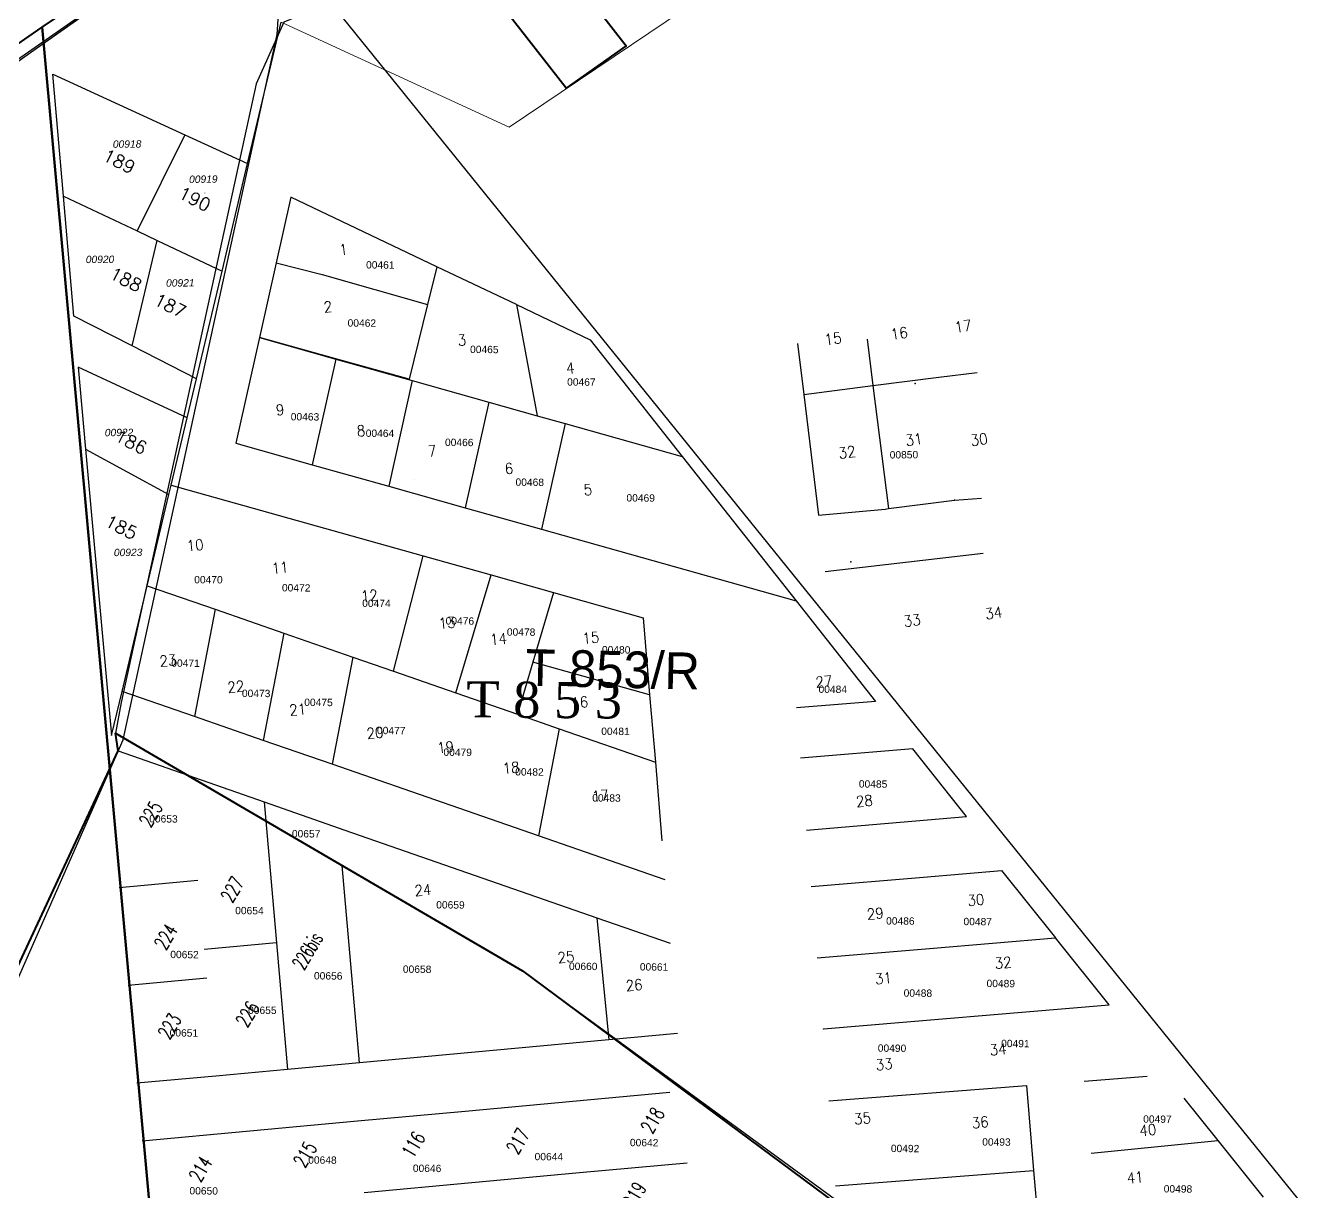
# Model space of a CAD drawing. Header units: metres. Extents: x 0 to 1324930, y 0 to 1631912.
# Drawn here: x 253236.5 to 253410.3, y 1630385.5 to 1630544.4 of the extents above; entities that cross this region are included whole.
import ezdxf
from ezdxf.enums import TextEntityAlignment as Align

# ---------------------------------------------------------------- set-up
doc = ezdxf.new("R2010")
doc.units = ezdxf.units.M
doc.header["$MEASUREMENT"] = 0
for name, color, linetype, lineweight in [('11', 7, 'Continuous', 0), ('ASSIETTE IMMAT', 7, 'Continuous', 0), ('Lotissement 849', 7, 'Continuous', 0), ('TF', 7, 'Continuous', 0), ('TITRE FONCIER', 7, 'Continuous', 0), ('TopoAlt', 3, 'Continuous', 0), ('TopoMat', 4, 'Continuous', 0)]:
    doc.layers.add(name, color=color, linetype=linetype, lineweight=lineweight)
for name, color, linetype in [('A_revoir_niveau_0', 7, 'Continuous'), ('limites_parcelles', 7, 'Continuous'), ('limites_sections', 7, 'Continuous'), ('limites_tf', 7, 'Continuous'), ('numero_lot', 7, 'Continuous'), ('numero_parcelle', 7, 'Continuous'), ('toponymie', 7, 'Continuous')]:
    doc.layers.add(name, color=color, linetype=linetype)
doc.styles.add('Annotative', font='romans.shx')
doc.styles.get("Standard").update_dxf_attribs({"font": 'txt.shx'})
doc.styles.add('Style-Arial', font='arial.ttf')
doc.styles.add('Style-Arial IF', font='')
doc.styles.add('Style-FANCY', font='times.ttf')
doc.styles.add('Style-STANDARD', font='STANDARD.shx')
doc.styles.get('Style-Arial IF').set_extended_font_data('Arial', italic=True)

# ---------------------------------------------------------------- blocks, each defined once
blk = doc.blocks.new('TCPOINT_125')
at = {"color": 0}
blk.add_point((0, 0), dxfattribs=at)
at = {"layer": 'TopoAlt'}
blk.add_attdef('ALT', text='', height=0.0015, dxfattribs=at).set_placement((0.0005, -0.0005), align=Align.TOP_LEFT)
at = {"layer": 'TopoMat'}
blk.add_attdef('MAT', (0.0005, 0.0005), '', height=0.0015, dxfattribs=at)

msp = doc.modelspace()

# ---------------------------------------------------------------- linework, layer by layer
at = {"layer": 'A_revoir_niveau_0', "color": 0, "lineweight": 0}
for p, q in [((253272.2872, 1630565.48791, -1.032), (253091.05051, 1630437.54992, -1.032)), ((253221.60181, 1630529.70825, -1.032), (253255.06205, 1630553.3284, -1.032)), ((253302.46104, 1630530.54483, -1.032), (253335.30682, 1630552.71812, -1.032)), ((253271.38061, 1630544.88892, -1.032), (253302.46104, 1630530.54483, -1.032))]:
    msp.add_line(p, q, dxfattribs=at)
at = {"layer": 'A_revoir_niveau_0', "color": 0, "lineweight": 30}
msp.add_line((253272.2872, 1630565.48791, -1.032), (253221.60181, 1630529.70825, -1.032), dxfattribs=at)
at = {"layer": 'ASSIETTE IMMAT', "color": 2, "linetype": 'Continuous', "lineweight": 40}
msp.add_polyline3d([(253214.44124, 1630371.06528, -0.62094), (253249.1608, 1630445.54933, -0.98556), (253248.78988, 1630447.95558, -1.032), (253249.88441, 1630447.31665, -1.032), (253304.28607, 1630415.55982, -1.032), (253414.61246, 1630333.66978, 0)], dxfattribs=at)
at = {"layer": 'limites_parcelles'}
for p, q in [((253266.7943, 1630525.60278), (253271.38061, 1630544.88892)), ((253241.69662, 1630521.17285), (253240.25425, 1630537.80208)), ((253240.25425, 1630537.80208), (253258.25719, 1630529.52692)), ((253258.25719, 1630529.52692), (253251.72669, 1630516.42985)), ((253258.25719, 1630529.52692), (253266.7943, 1630525.60278)), ((253263.31035, 1630510.9522), (253266.7943, 1630525.60278)), ((253243.11704, 1630504.79675), (253241.69662, 1630521.17285)), ((253241.69662, 1630521.17285), (253251.72669, 1630516.42985)), ((253272.68153, 1630521.02869), (253270.68731, 1630512.09432)), ((253292.59889, 1630511.53802), (253272.68153, 1630521.02869)), ((253251.72669, 1630516.42985), (253254.48308, 1630515.12642)), ((253251.06434, 1630500.74026), (253254.48308, 1630515.12642)), ((253254.48308, 1630515.12642), (253263.31035, 1630510.9522)), ((253270.68731, 1630512.09432), (253268.40612, 1630501.87426)), ((253270.68731, 1630512.09432), (253276.97732, 1630510.50432)), ((253259.81923, 1630496.27155), (253263.31035, 1630510.9522)), ((253276.97732, 1630510.50432), (253291.33084, 1630506.38123)), ((253292.59889, 1630511.53802), (253291.33084, 1630506.38123)), ((253303.43721, 1630506.37352), (253292.59889, 1630511.53802)), ((253291.33084, 1630506.38123), (253288.83046, 1630496.21293)), ((253303.43721, 1630506.37352), (253306.2893, 1630491.23111)), ((253303.43721, 1630506.37352), (253313.47033, 1630501.59271)), ((253251.06434, 1630500.74026), (253243.11704, 1630504.79675)), ((253268.40612, 1630501.87426), (253265.19161, 1630487.47281)), ((253268.40612, 1630501.87426), (253278.82395, 1630498.94741)), ((253278.83219, 1630498.98431), (253268.40612, 1630501.87426)), ((253313.47033, 1630501.59271), (253326.02654, 1630485.686)), ((253351.23816, 1630501.65163), (253352.03467, 1630495.33519)), ((253259.81923, 1630496.27155), (253251.06434, 1630500.74026)), ((253341.76638, 1630501.07431), (253342.60643, 1630494.14629)), ((253278.82395, 1630498.94741), (253275.60871, 1630484.54595)), ((253278.83219, 1630498.98431), (253278.82395, 1630498.94741)), ((253278.82395, 1630498.94741), (253289.24188, 1630496.02053)), ((253288.83046, 1630496.21293), (253278.83219, 1630498.98431)), ((253258.55322, 1630490.94776), (253243.68847, 1630497.83344)), ((253243.68847, 1630497.83344), (253244.70239, 1630486.69897)), ((253258.55322, 1630490.94776), (253259.81923, 1630496.27155)), ((253352.03467, 1630495.33519), (253361.026, 1630496.469)), ((253361.026, 1630496.469), (253366.24368, 1630497.12695)), ((253289.24188, 1630496.02053), (253286.02671, 1630481.61883)), ((253289.24188, 1630496.02053), (253299.6598, 1630493.09365)), ((253342.60643, 1630494.14629), (253352.03467, 1630495.33519)), ((253352.03467, 1630495.33519), (253354.14834, 1630478.57338)), ((253299.6598, 1630493.09365), (253296.44471, 1630478.69171)), ((253299.6598, 1630493.09365), (253306.2893, 1630491.23111)), ((253342.60643, 1630494.14629), (253344.60164, 1630477.69149)), ((253306.2893, 1630491.23111), (253310.0779, 1630490.16672)), ((253256.37487, 1630481.78748), (253258.55322, 1630490.94776)), ((253310.0779, 1630490.16672), (253306.86239, 1630475.76468)), ((253310.0779, 1630490.16672), (253326.02654, 1630485.686)), ((253244.70239, 1630486.69897), (253248.25785, 1630447.65418)), ((253244.70239, 1630486.69897), (253256.06649, 1630480.49069)), ((253265.19161, 1630487.47281), (253275.60871, 1630484.54595)), ((253275.60871, 1630484.54595), (253286.02671, 1630481.61883)), ((253326.02654, 1630485.686), (253341.5517, 1630466.01811)), ((253256.06649, 1630480.49069), (253256.37487, 1630481.78748)), ((253256.37487, 1630481.78748), (253290.7283, 1630472.13542)), ((253286.02671, 1630481.61883), (253296.44471, 1630478.69171)), ((253253.11129, 1630468.06361), (253256.06649, 1630480.49069)), ((253354.14834, 1630478.57338), (253363.13967, 1630479.70719)), ((253363.13967, 1630479.70719), (253366.81315, 1630480.01705)), ((253296.44471, 1630478.69171), (253306.86239, 1630475.76468)), ((253344.60164, 1630477.69149), (253353.71067, 1630478.51819)), ((253353.71067, 1630478.51819), (253354.14834, 1630478.57338)), ((253306.86239, 1630475.76468), (253341.5517, 1630466.01811)), ((253286.68168, 1630456.41441), (253290.7283, 1630472.13542)), ((253290.7283, 1630472.13542), (253299.98792, 1630469.5338)), ((253345.53267, 1630470.01319), (253367.06257, 1630472.52324)), ((253295.20378, 1630453.45718), (253299.98792, 1630469.5338)), ((253299.98792, 1630469.5338), (253308.49926, 1630467.14243)), ((253249.68499, 1630453.65553), (253253.11129, 1630468.06361)), ((253253.11129, 1630468.06361), (253262.36814, 1630464.8514)), ((253308.49926, 1630467.14243), (253305.67473, 1630457.64825)), ((253308.49926, 1630467.14243), (253320.71019, 1630463.7116)), ((253341.5517, 1630466.01811), (253352.39773, 1630452.27793)), ((253262.36814, 1630464.8514), (253259.54851, 1630450.23286)), ((253262.36814, 1630464.8514), (253271.74483, 1630461.59762)), ((253320.71019, 1630463.7116), (253321.60143, 1630453.17288)), ((253271.74483, 1630461.59762), (253268.92556, 1630446.979)), ((253271.74483, 1630461.59762), (253281.12191, 1630458.34369)), ((253281.12191, 1630458.34369), (253278.30231, 1630443.72525)), ((253281.12191, 1630458.34369), (253286.68168, 1630456.41441)), ((253286.68168, 1630456.41441), (253295.20378, 1630453.45718)), ((253305.67473, 1630457.64825), (253303.56473, 1630450.55586)), ((253321.60143, 1630453.17288), (253305.67473, 1630457.64825)), ((253248.25785, 1630447.65418), (253249.68499, 1630453.65553)), ((253259.54851, 1630450.23286), (253249.68499, 1630453.65553)), ((253295.20378, 1630453.45718), (253303.56473, 1630450.55586)), ((253321.60143, 1630453.17288), (253322.37471, 1630444.02894)), ((253352.39773, 1630452.27793), (253341.59671, 1630451.40462)), ((253268.92556, 1630446.979), (253259.54851, 1630450.23286)), ((253303.56473, 1630450.55586), (253309.25157, 1630448.58257)), ((253309.25157, 1630448.58257), (253306.43199, 1630433.96418)), ((253309.25157, 1630448.58257), (253322.37471, 1630444.02894)), ((253278.30231, 1630443.72525), (253268.92556, 1630446.979)), ((253249.16089, 1630445.54906), (253269.04822, 1630438.59242)), ((253357.47387, 1630445.84727), (253342.15889, 1630444.55351)), ((253364.76829, 1630436.60641), (253357.47387, 1630445.84727)), ((253306.43199, 1630433.96418), (253278.30231, 1630443.72525)), ((253322.37471, 1630444.02894), (253323.28061, 1630433.31688)), ((253269.04822, 1630438.59242), (253270.74663, 1630419.38536)), ((253269.04822, 1630438.59242), (253280.07343, 1630434.73577)), ((253342.986, 1630434.76557), (253364.76829, 1630436.60641)), ((253280.07343, 1630434.73577), (253314.40663, 1630422.82375)), ((253323.70709, 1630427.96968), (253306.43199, 1630433.96418)), ((253282.03644, 1630403.03181), (253279.67411, 1630429.92699)), ((253358.91596, 1630428.35255), (253369.57889, 1630429.25499)), ((253369.57889, 1630429.25499), (253376.92566, 1630420.08201)), ((253249.27038, 1630426.93171), (253260.02155, 1630427.92515)), ((253343.60991, 1630427.06004), (253358.91596, 1630428.35255)), ((253314.40663, 1630422.82375), (253316.0254, 1630406.15386)), ((253314.40663, 1630422.82375), (253324.40877, 1630419.35348)), ((253359.7218, 1630418.62608), (253376.92566, 1630420.08201)), ((253384.2356, 1630410.955), (253376.92566, 1630420.08201)), ((253270.74663, 1630419.38536), (253260.89843, 1630418.47054)), ((253270.74663, 1630419.38536), (253272.25554, 1630402.1342)), ((253344.4112, 1630417.33473), (253359.7218, 1630418.62608)), ((253261.24809, 1630414.58087), (253250.49692, 1630413.58743)), ((253345.27647, 1630407.66201), (253384.2356, 1630410.955)), ((253316.0254, 1630406.15386), (253282.03644, 1630403.03181)), ((253325.40509, 1630407.01543), (253316.0254, 1630406.15386)), ((253282.03644, 1630403.03181), (253272.25554, 1630402.1342)), ((253262.47463, 1630401.23658), (253251.7129, 1630400.24941)), ((253272.25554, 1630402.1342), (253262.47463, 1630401.23658)), ((253389.41857, 1630401.18386), (253380.81798, 1630400.49305)), ((253311.12737, 1630397.80958), (253324.35735, 1630399.02666)), ((253346.0154, 1630397.86748), (253372.95549, 1630399.9307)), ((253372.95549, 1630399.9307), (253373.94284, 1630388.34807)), ((253296.45914, 1630396.46844), (253311.12737, 1630397.80958)), ((253394.41604, 1630398.24396), (253399.06468, 1630392.43979)), ((253281.78465, 1630395.11674), (253296.45914, 1630396.46844)), ((253252.44194, 1630392.4239), (253267.11017, 1630393.76504)), ((253267.11017, 1630393.76504), (253281.78465, 1630395.11674)), ((253381.7673, 1630390.71697), (253399.06468, 1630392.43979)), ((253399.06468, 1630392.43979), (253405.22724, 1630384.74537)), ((253326.69947, 1630389.38038), (253312.02498, 1630388.02867)), ((253312.02498, 1630388.02867), (253297.35675, 1630386.68754)), ((253346.94722, 1630386.27969), (253373.94284, 1630388.34807)), ((253373.94284, 1630388.34807), (253374.84904, 1630377.71748)), ((253297.35675, 1630386.68754), (253282.68227, 1630385.33584))]:
    msp.add_line(p, q, dxfattribs=at)
at = {"layer": 'limites_sections', "color": 112, "linetype": 'Continuous', "lineweight": 40, "flags": 128}
for points in [[(253571.04708, 1630723.59957), (253600.1863, 1630706.54853), (253621.81723, 1630711.99444), (253628.04112, 1630687.55487), (253678.20867, 1630517.21846), (253711.26263, 1630399.4259), (253749.05441, 1630241.18811), (253786.71903, 1630083.07753), (253667.01916, 1630061.04847), (253520.67758, 1630008.00346), (253349.87463, 1629905.00727), (253370.89489, 1630071.74561), (253278.66491, 1630062.12861), (253271.08256, 1630189.80614), (253238.7921, 1630544.17911), (253486.32208, 1630710.42565), (253532.90498, 1630728.2652), (253571.04708, 1630723.59957)], [(253271.08256, 1630189.80614), (253278.66491, 1630062.12861), (253370.89489, 1630071.74561), (253349.87463, 1629905.00727), (253292.36857, 1629875.25951), (253264.42056, 1629860.90563), (253283.21815, 1629825.84344), (253276.08156, 1629797.15961), (253264.68264, 1629775.42816), (253237.80426, 1629775.92513), (253235.59543, 1629794.86585), (253170.14815, 1629824.10855), (253140.06562, 1629837.2331), (253052.3, 1629847.28), (252785.96832, 1629991.31478), (252450.61003, 1630145.3448), (252531.29723, 1630284.32627), (252789.44045, 1630429.78295), (252981.38964, 1630375.00641), (253177.31661, 1630501.61916), (253238.7921, 1630544.17911), (253271.08256, 1630189.80614)]]:
    msp.add_lwpolyline(points, close=True, dxfattribs=at)
at = {"layer": 'limites_tf', "color": 5, "linetype": 'Continuous', "lineweight": 30, "elevation": -1.032, "flags": 128}
for points in [[(253270.81869, 1630543.21295), (253272.2872, 1630565.48791), (253002.73265, 1630377.3766), (253043.21445, 1630275.65332), (253027.59585, 1630185.26779), (253065.67834, 1630191.58364), (253129.48145, 1630260.45924), (253245.88777, 1630301.7793), (253215.61607, 1630369.45639), (253249.82976, 1630447.06631), (253250.74205, 1630451.24536), (253264.84403, 1630515.79797), (253269.15146, 1630535.57566), (253270.81869, 1630543.21295)], [(253249.54217, 1630452.1352), (253248.78988, 1630447.95558), (253304.28607, 1630415.55982), (253408.62814, 1630339.34167), (253413.13428, 1630341.0758), (253410.92331, 1630383.37386), (253278.14989, 1630547.52522), (253271.7229, 1630544.86414), (253267.95159, 1630536.4655), (253249.54217, 1630452.1352)]]:
    msp.add_lwpolyline(points, close=True, dxfattribs=at)
at = {"layer": 'Lotissement 849', "color": 7, "linetype": 'Continuous', "lineweight": 0, "ltscale": 5}
msp.add_line((253260.95848, 1630521.55295), (253260.98441, 1630521.60242), dxfattribs=at)
at = {"layer": 'Lotissement 849', "color": 4, "linetype": 'Continuous', "lineweight": 0, "ltscale": 5}
msp.add_line((253316.06709, 1630405.7189, -1.032), (253316.06717, 1630405.71885, -1.032), dxfattribs=at)
at = {"layer": 'numero_parcelle', "color": 1, "linetype": 'Continuous', "lineweight": 40}
msp.add_3dface([(253309.21, 1630553.47), (253318.38, 1630541.65), (253310.21, 1630535.898), (253300.941, 1630547.715)], dxfattribs=at)
at = {"layer": 'TF', "color": 7, "linetype": 'Continuous', "lineweight": 0}
for p, q in [((253289.54946, 1630482.49738, -1.032), (253289.54977, 1630482.50432, -1.032)), ((253247.72086, 1630446.019, -1.032), (253247.59626, 1630446.06217, -1.032)), ((253263.81102, 1630440.37495, -1.032), (253263.80609, 1630440.42579, -1.032))]:
    msp.add_line(p, q, dxfattribs=at)
msp.add_point((253345.27647, 1630407.66201, -1.032), dxfattribs=at)

# ---------------------------------------------------------------- block references
at = {"layer": 'toponymie', "color": 2, "xscale": 1000, "yscale": 1000, "zscale": 1000}
for p in [(253352.03467, 1630495.33519), (253352.03467, 1630495.33519), (253357.80267, 1630495.64419, 9.176), (253363.13967, 1630479.70719, 1.304), (253363.13967, 1630479.70719, 1.304)]:
    msp.add_blockref('TCPOINT_125', p, dxfattribs=at)
at = {"layer": 'toponymie', "color": 2, "xscale": 1000, "yscale": 1000, "zscale": 1000, "rotation": 358.96}
msp.add_blockref('TCPOINT_125', (253349.02396, 1630471.33663, -0.097), dxfattribs=at)

# ---------------------------------------------------------------- texts
at = {"layer": '11', "color": 5, "linetype": 'Continuous', "lineweight": 13, "style": 'Style-FANCY'}
msp.add_text('T 8 5 3', height=4.911519, rotation=359.52223, dxfattribs=at).set_placement((253307.22793, 1630452.50704, -1.032), align=Align.MIDDLE_CENTER)
at = {"layer": 'numero_lot', "color": 7, "linetype": 'Continuous', "lineweight": 0, "style": 'Style-STANDARD'}
for s, height, rotation, p in [('1', 1.47346, 5.54643, (253279.85902, 1630513.89198, -1.032)), ('2', 1.47346, 5.54643, (253277.73461, 1630506.07156, -1.032)), ('16', 1.499995, 8.024015, (253355.61568, 1630502.46766)), ('17', 1.499995, 8.024015, (253364.3325, 1630503.42743)), ('3', 1.47346, 5.54643, (253296.00111, 1630501.54385, -1.032)), ('15', 1.499995, 8.024015, (253346.5988, 1630501.73356)), ('4', 1.47346, 5.54643, (253310.79057, 1630497.72858, -1.032)), ('9', 1.47346, 5.54643, (253271.23145, 1630492.04946, -1.032)), ('8', 1.47346, 5.54643, (253282.25855, 1630489.18145, -1.032)), ('31', 1.499995, 8.024015, (253357.63924, 1630487.98884)), ('30', 1.499995, 8.024015, (253366.50734, 1630487.98884)), ('30', 1.499995, 8.024015, (253366.50734, 1630487.98884)), ('7', 1.47346, 5.54643, (253291.96103, 1630486.44734, -1.032)), ('32', 1.499995, 8.024015, (253348.50978, 1630486.25774)), ('32', 1.499995, 8.024015, (253348.50978, 1630486.25774)), ('6', 1.47346, 5.54643, (253302.41836, 1630484.05003, -1.032)), ('5', 1.47346, 5.54643, (253313.18637, 1630481.15686, -1.032)), ('10', 1.473456, 5.54643, (253259.65281, 1630473.59568, -1.032)), ('11', 1.473456, 5.54643, (253271.22533, 1630470.51812, -1.032)), ('12', 1.473456, 5.54643, (253283.39174, 1630466.71066, -1.032)), ('34', 1.499995, 8.024015, (253368.49722, 1630464.35688)), ('13', 1.473456, 5.54643, (253293.97545, 1630463.01202, -1.032)), ('33', 1.499995, 8.024015, (253357.37538, 1630463.32714)), ('14', 1.473456, 5.54643, (253301.00528, 1630460.80693, -1.032)), ('15', 1.473456, 5.54643, (253313.57302, 1630460.97726, -1.032)), ('23', 1.473456, 5.54643, (253255.93689, 1630457.87336, -1.032)), ('22', 1.473456, 5.54643, (253265.19587, 1630454.30959, -1.032)), ('27', 1.473456, 5.54643, (253345.34972, 1630455.00303, -1.032)), ('16', 1.473456, 5.54643, (253312.06891, 1630452.166, -1.032)), ('21', 1.473456, 5.54643, (253273.62622, 1630451.18942, -1.032)), ('20', 1.473456, 5.54643, (253284.15938, 1630448.01093, -1.032)), ('19', 1.473456, 5.54643, (253293.78612, 1630446.05801, -1.032)), ('18', 1.473456, 5.54643, (253302.71034, 1630443.24832, -1.032)), ('17', 1.473456, 5.54643, (253314.87776, 1630439.44096, -1.032)), ('28', 1.473456, 5.54643, (253350.86246, 1630438.73398, -1.032)), ('24', 1.473456, 5.54643, (253290.69548, 1630426.58984, -1.032)), ('30', 1.473456, 5.54643, (253366.06666, 1630425.24469, -1.032)), ('29', 1.473456, 5.54643, (253352.35267, 1630423.38792, -1.032)), ('25', 1.473456, 5.54643, (253310.19588, 1630417.45556, -1.032)), ('32', 1.473456, 5.54643, (253369.78236, 1630416.67779, -1.032)), ('31', 1.473456, 5.54643, (253353.47101, 1630414.5688, -1.032)), ('26', 1.473456, 5.54643, (253319.4812, 1630413.63085, -1.032)), ('34', 1.473456, 5.54643, (253369.09386, 1630404.87442, -1.032)), ('33', 1.473456, 5.54643, (253353.5618, 1630402.84012, -1.032)), ('35', 1.473456, 5.54643, (253350.60768, 1630395.46418, -1.032)), ('36', 1.473456, 5.54643, (253366.65147, 1630394.92196, -1.032)), ('40', 1.473456, 5.54643, (253389.50834, 1630393.88467, -1.032)), ('41', 1.473456, 5.54643, (253387.77786, 1630387.41512, -1.032))]:
    msp.add_text(s, height=height, rotation=rotation, dxfattribs=at).set_placement(p, align=Align.MIDDLE_CENTER)
for s, width, p in [('225', 0.738818, (253253.57207, 1630434.98464, -1.032)), ('227', 0.738818, (253264.70417, 1630424.68188, -1.032)), ('224', 0.738818, (253255.64172, 1630418.26301, -1.032)), ('226bis', 0.656816, (253274.46252, 1630415.55258, -1.032)), ('226', 0.738818, (253266.74797, 1630407.70074, -1.032)), ('223', 0.738818, (253256.14268, 1630406.06645, -1.032)), ('218', 0.738818, (253321.96455, 1630393.23765, -1.032)), ('217', 0.738818, (253303.64257, 1630390.4112, -1.032)), ('215', 0.738818, (253274.61214, 1630388.57612, -1.032)), ('116', 0.738818, (253289.3883, 1630389.93398, -1.032)), ('214', 0.738818, (253260.36547, 1630386.60697, -1.032)), ('219', 0.738818, (253319.5159, 1630383.08664, -1.032))]:
    msp.add_text(s, height=1.964608, rotation=59.34774, dxfattribs=dict(at, width=width)).set_placement(p)
at = {"layer": 'numero_lot', "color": 7, "lineweight": 0, "char_height": 1.75, "width": 2.5, "attachment_point": 1, "rotation": 333.4981363, "style": 'Annotative'}
for s, insert in [('189', (253247.6654, 1630527.68767, -1.032)), ('190', (253257.95698, 1630522.55606, -1.032)), ('188', (253248.57758, 1630511.58898, -1.032)), ('187', (253254.6189, 1630508.01793, -1.032)), ('186', (253249.27279, 1630489.45266, -1.032)), ('185', (253247.94397, 1630477.82364, -1.032))]:
    msp.add_mtext(s, dxfattribs=dict(at, insert=insert))
at = {"layer": 'numero_parcelle', "color": 5, "lineweight": 0}
for s, rotation, style, p in [('00918', 0.43413, 'Style-Arial IF', (253248.42638, 1630528.75161, 0.00002)), ('00919', 0.43413, 'Style-Arial IF', (253258.81612, 1630523.96318, 0.00002)), ('00920', 0.43413, 'Style-Arial IF', (253244.73442, 1630513.03324, 0.00002)), ('00461', 359.52223, 'Style-Arial', (253282.94928, 1630512.30269, -1.032)), ('00921', 0.43413, 'Style-Arial IF', (253255.67468, 1630509.82448, 0.00002)), ('00462', 359.52223, 'Style-Arial', (253280.43216, 1630504.38654, -1.032)), ('00465', 359.52223, 'Style-Arial', (253297.12738, 1630500.78384, -1.032)), ('00467', 359.52223, 'Style-Arial', (253310.35523, 1630496.34419, -1.032)), ('00463', 359.52223, 'Style-Arial', (253272.68387, 1630491.60742, -1.032)), ('00922', 0.43413, 'Style-Arial IF', (253247.32544, 1630489.43791, -1.032)), ('00464', 359.52223, 'Style-Arial', (253282.90213, 1630489.35753, -1.032)), ('00466', 359.52223, 'Style-Arial', (253293.7055, 1630488.11295, -1.032)), ('00850', 0.43413, 'Style-Arial', (253354.31407, 1630486.40096, 0.00002)), ('00468', 359.52223, 'Style-Arial', (253303.32059, 1630482.69324, -1.032)), ('00469', 359.52223, 'Style-Arial', (253318.44195, 1630480.54678, -1.032)), ('00923', 0.43413, 'Style-Arial IF', (253248.56648, 1630473.09356, -1.032)), ('00470', 359.52223, 'Style-Arial', (253259.52221, 1630469.40298, -1.032)), ('00472', 359.52223, 'Style-Arial', (253271.48018, 1630468.29308, -1.032)), ('00474', 359.52223, 'Style-Arial', (253282.4205, 1630466.18149, -1.032)), ('00476', 359.52223, 'Style-Arial', (253293.79094, 1630463.77769, -1.032)), ('00478', 359.52223, 'Style-Arial', (253302.14096, 1630462.26494, -1.032)), ('00480', 359.52223, 'Style-Arial', (253315.09731, 1630459.84791, -1.032)), ('00471', 359.52223, 'Style-Arial', (253256.39951, 1630458.0284, -1.032)), ('00473', 359.52223, 'Style-Arial', (253266.02543, 1630453.9074, -1.032)), ('00484', 359.52223, 'Style-Arial', (253344.62293, 1630454.47091, -1.032)), ('00475', 359.52223, 'Style-Arial', (253274.52203, 1630452.68206, -1.032)), ('00477', 359.52223, 'Style-Arial', (253284.43871, 1630448.84726, -1.032)), ('00481', 359.52223, 'Style-Arial', (253315.00465, 1630448.73669, -1.032)), ('00479', 359.52223, 'Style-Arial', (253293.49756, 1630445.88549, -1.032)), ('00482', 359.52223, 'Style-Arial', (253303.27969, 1630443.2063, -1.032)), ('00485', 359.52223, 'Style-Arial', (253350.11783, 1630441.56073, -1.032)), ('00483', 359.52223, 'Style-Arial', (253313.77546, 1630439.6553, -1.032)), ('00653', 359.52223, 'Style-Arial', (253253.38921, 1630436.8099, -1.032)), ('00657', 359.52223, 'Style-Arial', (253272.83696, 1630434.77168, -1.032)), ('00659', 359.52223, 'Style-Arial', (253292.50929, 1630425.08306, -1.032)), ('00654', 359.52223, 'Style-Arial', (253265.10794, 1630424.30138, -1.032)), ('00486', 359.52223, 'Style-Arial', (253353.83451, 1630422.89292, -1.032)), ('00487', 359.52223, 'Style-Arial', (253364.37976, 1630422.80498, -1.032)), ('00652', 359.52223, 'Style-Arial', (253256.26282, 1630418.31405, -1.032)), ('00658', 359.52223, 'Style-Arial', (253287.96652, 1630416.31793, -1.032)), ('00660', 359.52223, 'Style-Arial', (253310.60654, 1630416.70639, -1.032)), ('00661', 359.52223, 'Style-Arial', (253320.26615, 1630416.62584, -1.032)), ('00656', 359.52223, 'Style-Arial', (253275.84753, 1630415.40881, -1.032)), ('00488', 359.52223, 'Style-Arial', (253356.22423, 1630413.0598, -1.032)), ('00489', 359.52223, 'Style-Arial', (253367.52263, 1630414.36747, -1.032)), ('00655', 359.52223, 'Style-Arial', (253266.86908, 1630410.7214, -1.032)), ('00651', 359.52223, 'Style-Arial', (253256.17378, 1630407.63573, -1.032)), ('00491', 359.52223, 'Style-Arial', (253369.51418, 1630406.18694, -1.032)), ('00490', 359.52223, 'Style-Arial', (253352.70125, 1630405.55484, -1.032)), ('00497', 359.52223, 'Style-Arial', (253388.87241, 1630395.88247, -1.032)), ('00642', 359.52223, 'Style-Arial', (253318.91302, 1630392.68139, -1.032)), ('00493', 359.52223, 'Style-Arial', (253366.93056, 1630392.76689, -1.032)), ('00648', 359.52223, 'Style-Arial', (253275.06147, 1630390.30514, -1.032)), ('00644', 359.52223, 'Style-Arial', (253305.92057, 1630390.76937, -1.032)), ('00492', 359.52223, 'Style-Arial', (253354.48221, 1630391.88113, -1.032)), ('00646', 359.52223, 'Style-Arial', (253289.3262, 1630389.176, -1.032)), ('00650', 359.52223, 'Style-Arial', (253258.87795, 1630386.11074, -1.032)), ('00498', 359.52223, 'Style-Arial', (253391.6768, 1630386.37575, -1.032))]:
    msp.add_text(s, height=1, rotation=rotation, dxfattribs=dict(at, style=style)).set_placement(p, align=Align.TOP_LEFT)
at = {"layer": 'TITRE FONCIER', "color": 2, "linetype": 'Continuous', "lineweight": 0, "insert": (253316.56309, 1630456.64128, -1.032), "char_height": 4.999998, "attachment_point": 5, "rotation": 358.753317, "line_spacing_factor": 0.806439, "style": 'Style-FANCY'}
msp.add_mtext('\\FFANCY;T 853/R', dxfattribs=at)

doc.saveas('drawing.dxf')
